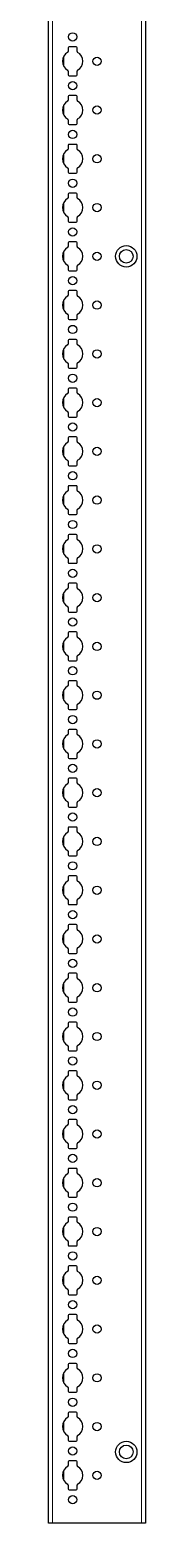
# Model space of a CAD drawing. Header units: millimetres. Extents: x -199 to 3603, y -1547 to 1507.
# Drawn here: x 3554 to 3603, y -852 to -86 of the extents above; entities that cross this region are included whole.
import ezdxf

# ---------------------------------------------------------------- set-up
doc = ezdxf.new("R2010")
doc.units = ezdxf.units.MM

msp = doc.modelspace()

# ---------------------------------------------------------------- linework, layer by layer
at = {"color": 7, "linetype": 'Continuous', "lineweight": 25}
for p, q in [((3553.65, -851.79), (3553.65, 447.21)), ((3603.35, 447.21), (3603.35, -851.79)), ((3563.7, -95.39), (3563.7, -97.27)), ((3567.8, -94.89), (3564.2, -94.89)), ((3568.3, -97.27), (3568.3, -95.39)), ((3563.7, -107.32), (3563.7, -109.19)), ((3564.2, -109.69), (3567.8, -109.69)), ((3568.3, -109.19), (3568.3, -107.32)), ((3563.7, -120.39), (3563.7, -122.27)), ((3567.8, -119.89), (3564.2, -119.89)), ((3568.3, -122.27), (3568.3, -120.39)), ((3563.7, -132.32), (3563.7, -134.19)), ((3564.2, -134.69), (3567.8, -134.69)), ((3568.3, -134.19), (3568.3, -132.32)), ((3563.7, -145.39), (3563.7, -147.27)), ((3567.8, -144.89), (3564.2, -144.89)), ((3568.3, -147.27), (3568.3, -145.39)), ((3563.7, -157.32), (3563.7, -159.19)), ((3564.2, -159.69), (3567.8, -159.69)), ((3568.3, -159.19), (3568.3, -157.32)), ((3563.7, -170.39), (3563.7, -172.27)), ((3567.8, -169.89), (3564.2, -169.89)), ((3568.3, -172.27), (3568.3, -170.39)), ((3563.7, -182.32), (3563.7, -184.19)), ((3568.3, -184.19), (3568.3, -182.32)), ((3564.2, -184.69), (3567.8, -184.69)), ((3563.7, -195.39), (3563.7, -197.27)), ((3567.8, -194.89), (3564.2, -194.89)), ((3568.3, -197.27), (3568.3, -195.39)), ((3563.7, -207.32), (3563.7, -209.19)), ((3564.2, -209.69), (3567.8, -209.69)), ((3568.3, -209.19), (3568.3, -207.32)), ((3563.7, -220.39), (3563.7, -222.27)), ((3567.8, -219.89), (3564.2, -219.89)), ((3568.3, -222.27), (3568.3, -220.39)), ((3563.7, -232.32), (3563.7, -234.19)), ((3564.2, -234.69), (3567.8, -234.69)), ((3568.3, -234.19), (3568.3, -232.32)), ((3567.8, -244.89), (3564.2, -244.89)), ((3563.7, -245.39), (3563.7, -247.27)), ((3568.3, -247.27), (3568.3, -245.39)), ((3563.7, -257.32), (3563.7, -259.19)), ((3564.2, -259.69), (3567.8, -259.69)), ((3568.3, -259.19), (3568.3, -257.32)), ((3563.7, -270.39), (3563.7, -272.27)), ((3567.8, -269.89), (3564.2, -269.89)), ((3568.3, -272.27), (3568.3, -270.39)), ((3563.7, -282.32), (3563.7, -284.19)), ((3568.3, -284.19), (3568.3, -282.32)), ((3564.2, -284.69), (3567.8, -284.69)), ((3563.7, -295.39), (3563.7, -297.27)), ((3567.8, -294.89), (3564.2, -294.89)), ((3568.3, -297.27), (3568.3, -295.39)), ((3563.7, -307.32), (3563.7, -309.19)), ((3564.2, -309.69), (3567.8, -309.69)), ((3568.3, -309.19), (3568.3, -307.32)), ((3563.7, -320.39), (3563.7, -322.27)), ((3567.8, -319.89), (3564.2, -319.89)), ((3568.3, -322.27), (3568.3, -320.39)), ((3563.7, -332.32), (3563.7, -334.19)), ((3564.2, -334.69), (3567.8, -334.69)), ((3568.3, -334.19), (3568.3, -332.32)), ((3563.7, -345.39), (3563.7, -347.27)), ((3567.8, -344.89), (3564.2, -344.89)), ((3568.3, -347.27), (3568.3, -345.39)), ((3563.7, -357.32), (3563.7, -359.19)), ((3564.2, -359.69), (3567.8, -359.69)), ((3568.3, -359.19), (3568.3, -357.32)), ((3563.7, -370.39), (3563.7, -372.27)), ((3567.8, -369.89), (3564.2, -369.89)), ((3568.3, -372.27), (3568.3, -370.39)), ((3563.7, -382.32), (3563.7, -384.19)), ((3568.3, -384.19), (3568.3, -382.32)), ((3564.2, -384.69), (3567.8, -384.69)), ((3563.7, -395.39), (3563.7, -397.27)), ((3567.8, -394.89), (3564.2, -394.89)), ((3568.3, -397.27), (3568.3, -395.39)), ((3563.7, -407.32), (3563.7, -409.19)), ((3564.2, -409.69), (3567.8, -409.69)), ((3568.3, -409.19), (3568.3, -407.32)), ((3563.7, -420.39), (3563.7, -422.27)), ((3567.8, -419.89), (3564.2, -419.89)), ((3568.3, -422.27), (3568.3, -420.39)), ((3563.7, -432.32), (3563.7, -434.19)), ((3564.2, -434.69), (3567.8, -434.69)), ((3568.3, -434.19), (3568.3, -432.32)), ((3563.7, -445.39), (3563.7, -447.27)), ((3567.8, -444.89), (3564.2, -444.89)), ((3568.3, -447.27), (3568.3, -445.39)), ((3563.7, -457.32), (3563.7, -459.19)), ((3568.3, -459.19), (3568.3, -457.32)), ((3564.2, -459.69), (3567.8, -459.69)), ((3563.7, -470.39), (3563.7, -472.27)), ((3567.8, -469.89), (3564.2, -469.89)), ((3568.3, -472.27), (3568.3, -470.39)), ((3563.7, -482.32), (3563.7, -484.19)), ((3568.3, -484.19), (3568.3, -482.32)), ((3564.2, -484.69), (3567.8, -484.69)), ((3563.7, -495.39), (3563.7, -497.27)), ((3567.8, -494.89), (3564.2, -494.89)), ((3568.3, -497.27), (3568.3, -495.39)), ((3563.7, -507.32), (3563.7, -509.19)), ((3564.2, -509.69), (3567.8, -509.69)), ((3568.3, -509.19), (3568.3, -507.32)), ((3563.7, -520.39), (3563.7, -522.27)), ((3567.8, -519.89), (3564.2, -519.89)), ((3568.3, -522.27), (3568.3, -520.39)), ((3563.7, -532.32), (3563.7, -534.19)), ((3564.2, -534.69), (3567.8, -534.69)), ((3568.3, -534.19), (3568.3, -532.32)), ((3563.7, -545.39), (3563.7, -547.27)), ((3567.8, -544.89), (3564.2, -544.89)), ((3568.3, -547.27), (3568.3, -545.39)), ((3563.7, -557.32), (3563.7, -559.19)), ((3568.3, -559.19), (3568.3, -557.32)), ((3564.2, -559.69), (3567.8, -559.69)), ((3563.7, -570.39), (3563.7, -572.27)), ((3567.8, -569.89), (3564.2, -569.89)), ((3568.3, -572.27), (3568.3, -570.39)), ((3563.7, -582.32), (3563.7, -584.19)), ((3564.2, -584.69), (3567.8, -584.69)), ((3568.3, -584.19), (3568.3, -582.32)), ((3563.7, -595.39), (3563.7, -597.27)), ((3567.8, -594.89), (3564.2, -594.89)), ((3568.3, -597.27), (3568.3, -595.39)), ((3563.7, -607.32), (3563.7, -609.19)), ((3564.2, -609.69), (3567.8, -609.69)), ((3568.3, -609.19), (3568.3, -607.32)), ((3567.8, -619.89), (3564.2, -619.89)), ((3563.7, -620.39), (3563.7, -622.27)), ((3568.3, -622.27), (3568.3, -620.39)), ((3563.7, -632.32), (3563.7, -634.19)), ((3564.2, -634.69), (3567.8, -634.69)), ((3568.3, -634.19), (3568.3, -632.32)), ((3563.7, -645.39), (3563.7, -647.27)), ((3567.8, -644.89), (3564.2, -644.89)), ((3568.3, -647.27), (3568.3, -645.39)), ((3563.7, -657.32), (3563.7, -659.19)), ((3568.3, -659.19), (3568.3, -657.32)), ((3564.2, -659.69), (3567.8, -659.69)), ((3563.7, -670.39), (3563.7, -672.27)), ((3567.8, -669.89), (3564.2, -669.89)), ((3568.3, -672.27), (3568.3, -670.39)), ((3563.7, -682.32), (3563.7, -684.19)), ((3564.2, -684.69), (3567.8, -684.69)), ((3568.3, -684.19), (3568.3, -682.32)), ((3563.7, -695.39), (3563.7, -697.27)), ((3567.8, -694.89), (3564.2, -694.89)), ((3568.3, -697.27), (3568.3, -695.39)), ((3563.7, -707.32), (3563.7, -709.19)), ((3564.2, -709.69), (3567.8, -709.69)), ((3568.3, -709.19), (3568.3, -707.32)), ((3563.7, -720.39), (3563.7, -722.27)), ((3567.8, -719.89), (3564.2, -719.89)), ((3568.3, -722.27), (3568.3, -720.39)), ((3563.7, -732.32), (3563.7, -734.19)), ((3564.2, -734.69), (3567.8, -734.69)), ((3568.3, -734.19), (3568.3, -732.32)), ((3563.7, -745.39), (3563.7, -747.27)), ((3567.8, -744.89), (3564.2, -744.89)), ((3568.3, -747.27), (3568.3, -745.39)), ((3563.7, -757.32), (3563.7, -759.19)), ((3568.3, -759.19), (3568.3, -757.32)), ((3564.2, -759.69), (3567.8, -759.69)), ((3563.7, -770.39), (3563.7, -772.27)), ((3567.8, -769.89), (3564.2, -769.89)), ((3568.3, -772.27), (3568.3, -770.39)), ((3563.7, -782.32), (3563.7, -784.19)), ((3564.2, -784.69), (3567.8, -784.69)), ((3568.3, -784.19), (3568.3, -782.32)), ((3563.7, -795.39), (3563.7, -797.27)), ((3567.8, -794.89), (3564.2, -794.89)), ((3568.3, -797.27), (3568.3, -795.39)), ((3563.7, -807.32), (3563.7, -809.19)), ((3564.2, -809.69), (3567.8, -809.69)), ((3568.3, -809.19), (3568.3, -807.32)), ((3563.7, -820.39), (3563.7, -822.27)), ((3567.8, -819.89), (3564.2, -819.89)), ((3568.3, -822.27), (3568.3, -820.39)), ((3563.7, -832.32), (3563.7, -834.19)), ((3568.3, -834.19), (3568.3, -832.32)), ((3564.2, -834.69), (3567.8, -834.69)), ((3555.65, -851.79), (3553.65, -851.79)), ((3601.35, -851.79), (3555.65, -851.79)), ((3603.35, -851.79), (3601.35, -851.79))]:
    msp.add_line(p, q, dxfattribs=at)
at = {"color": 8, "linetype": 'Continuous', "lineweight": 18}
for p, q in [((3555.65, 447.21), (3555.65, -851.79)), ((3601.35, -851.79), (3601.35, 447.21)), ((3561.5, -99.59), (3561.5, -105)), ((3561.5, -124.59), (3561.5, -130)), ((3561.5, -149.59), (3561.5, -155)), ((3561.5, -174.59), (3561.5, -180)), ((3561.5, -199.59), (3561.5, -205)), ((3561.5, -224.59), (3561.5, -230)), ((3561.5, -249.59), (3561.5, -255)), ((3561.5, -274.59), (3561.5, -280)), ((3561.5, -299.59), (3561.5, -305)), ((3561.5, -324.59), (3561.5, -330)), ((3561.5, -349.59), (3561.5, -355)), ((3561.5, -374.59), (3561.5, -380)), ((3561.5, -399.59), (3561.5, -405)), ((3561.5, -424.59), (3561.5, -430)), ((3561.5, -449.59), (3561.5, -455)), ((3561.5, -474.59), (3561.5, -480)), ((3561.5, -499.59), (3561.5, -505)), ((3561.5, -524.59), (3561.5, -530)), ((3561.5, -549.59), (3561.5, -555)), ((3561.5, -574.59), (3561.5, -580)), ((3561.5, -599.59), (3561.5, -605)), ((3561.5, -624.59), (3561.5, -630)), ((3561.5, -649.59), (3561.5, -655)), ((3561.5, -674.59), (3561.5, -680)), ((3561.5, -699.59), (3561.5, -705)), ((3561.5, -724.59), (3561.5, -730)), ((3561.5, -749.59), (3561.5, -755)), ((3561.5, -774.59), (3561.5, -780)), ((3561.5, -799.59), (3561.5, -805)), ((3561.5, -824.59), (3561.5, -830))]:
    msp.add_line(p, q, dxfattribs=at)
at = {"color": 7, "linetype": 'Continuous', "lineweight": 25}
for centre, radius in [((3566, -89.79), 2.13), ((3578.5, -102.29), 2.13), ((3566, -114.79), 2.13), ((3578.5, -127.29), 2.13), ((3566, -139.79), 2.13), ((3578.5, -152.29), 2.13), ((3566, -164.79), 2.13), ((3578.5, -177.29), 2.13), ((3566, -189.79), 2.13), ((3593.5, -202.29), 5.5), ((3593.5, -202.29), 3.5), ((3578.5, -202.29), 2.13), ((3566, -214.79), 2.12), ((3578.5, -227.29), 2.13), ((3566, -239.79), 2.12), ((3578.5, -252.29), 2.13), ((3566, -264.79), 2.12), ((3578.5, -277.29), 2.13), ((3566, -289.79), 2.12), ((3578.5, -302.29), 2.13), ((3566, -314.79), 2.12), ((3578.5, -327.29), 2.13), ((3566, -339.79), 2.12), ((3578.5, -352.29), 2.13), ((3566, -364.79), 2.12), ((3578.5, -377.29), 2.13), ((3566, -389.79), 2.12), ((3578.5, -402.29), 2.13), ((3566, -414.79), 2.12), ((3578.5, -427.29), 2.13), ((3566, -439.79), 2.12), ((3578.5, -452.29), 2.13), ((3566, -464.79), 2.12), ((3578.5, -477.29), 2.13), ((3566, -489.79), 2.12), ((3578.5, -502.29), 2.13), ((3566, -514.79), 2.12), ((3578.5, -527.29), 2.13), ((3566, -539.79), 2.12), ((3578.5, -552.29), 2.13), ((3566, -564.79), 2.12), ((3578.5, -577.29), 2.13), ((3566, -589.79), 2.12), ((3578.5, -602.29), 2.13), ((3566, -614.79), 2.12), ((3578.5, -627.29), 2.13), ((3566, -639.79), 2.12), ((3578.5, -652.29), 2.13), ((3566, -664.79), 2.12), ((3578.5, -677.29), 2.13), ((3566, -689.79), 2.12), ((3578.5, -702.29), 2.13), ((3566, -714.79), 2.12), ((3578.5, -727.29), 2.12), ((3566, -739.79), 2.12), ((3578.5, -752.29), 2.12), ((3566, -764.79), 2.12), ((3578.5, -777.29), 2.12), ((3566, -789.79), 2.12), ((3578.5, -802.29), 2.12), ((3593.5, -815.29), 5.5), ((3566, -814.79), 2.12), ((3593.5, -815.29), 3.5), ((3578.5, -827.29), 2.12), ((3566, -839.79), 2.12)]:
    msp.add_circle(centre, radius, dxfattribs=at)
for centre, radius, start, end in [((3566, -102.29), 5.25, 119.14074, 240.85926), ((3563.2, -97.27), 0.5, 299.14074, 0), ((3564.2, -95.39), 0.5, 90, 180), ((3567.8, -95.39), 0.5, 0, 90), ((3568.8, -97.27), 0.5, 180, 240.85926), ((3566, -102.29), 5.25, 299.14074, 60.85926), ((3563.2, -107.32), 0.5, 0, 60.85926), ((3568.8, -107.32), 0.5, 119.14074, 180), ((3564.2, -109.19), 0.5, 180, 270), ((3567.8, -109.19), 0.5, 270, 0), ((3563.2, -122.27), 0.5, 299.14074, 0), ((3564.2, -120.39), 0.5, 90, 180), ((3567.8, -120.39), 0.5, 0, 90), ((3568.8, -122.27), 0.5, 180, 240.85926), ((3566, -127.29), 5.25, 119.14074, 240.85926), ((3566, -127.29), 5.25, 299.14074, 60.85926), ((3563.2, -132.32), 0.5, 0, 60.85926), ((3564.2, -134.19), 0.5, 180, 270), ((3567.8, -134.19), 0.5, 270, 0), ((3568.8, -132.32), 0.5, 119.14074, 180), ((3564.2, -145.39), 0.5, 90, 180), ((3567.8, -145.39), 0.5, 0, 90), ((3566, -152.29), 5.25, 119.14074, 240.85926), ((3563.2, -147.27), 0.5, 299.14074, 0), ((3568.8, -147.27), 0.5, 180, 240.85926), ((3566, -152.29), 5.25, 299.14074, 60.85926), ((3563.2, -157.32), 0.5, 0, 60.85926), ((3564.2, -159.19), 0.5, 180, 270), ((3567.8, -159.19), 0.5, 270, 0), ((3568.8, -157.32), 0.5, 119.14074, 180), ((3566, -177.29), 5.25, 119.14074, 240.85926), ((3563.2, -172.27), 0.5, 299.14074, 0), ((3564.2, -170.39), 0.5, 90, 180), ((3567.8, -170.39), 0.5, 0, 90), ((3568.8, -172.27), 0.5, 180, 240.85926), ((3566, -177.29), 5.25, 299.14074, 60.85926), ((3563.2, -182.32), 0.5, 0, 60.85926), ((3568.8, -182.32), 0.5, 119.14074, 180), ((3564.2, -184.19), 0.5, 180, 270), ((3567.8, -184.19), 0.5, 270, 0), ((3566, -202.29), 5.25, 119.14074, 240.85926), ((3563.2, -197.27), 0.5, 299.14074, 0), ((3564.2, -195.39), 0.5, 90, 180), ((3567.8, -195.39), 0.5, 0, 90), ((3568.8, -197.27), 0.5, 180, 240.85926), ((3566, -202.29), 5.25, 299.14074, 60.85926), ((3563.2, -207.32), 0.5, 0, 60.85926), ((3564.2, -209.19), 0.5, 180, 270), ((3567.8, -209.19), 0.5, 270, 0), ((3568.8, -207.32), 0.5, 119.14074, 180), ((3564.2, -220.39), 0.5, 90, 180), ((3567.8, -220.39), 0.5, 0, 90), ((3566, -227.29), 5.25, 119.14074, 240.85926), ((3563.2, -222.27), 0.5, 299.14074, 0), ((3568.8, -222.27), 0.5, 180, 240.85926), ((3566, -227.29), 5.25, 299.14074, 60.85926), ((3563.2, -232.32), 0.5, 0, 60.85926), ((3564.2, -234.19), 0.5, 180, 270), ((3567.8, -234.19), 0.5, 270, 0), ((3568.8, -232.32), 0.5, 119.14074, 180), ((3564.2, -245.39), 0.5, 90, 180), ((3567.8, -245.39), 0.5, 0, 90), ((3566, -252.29), 5.25, 119.14074, 240.85926), ((3563.2, -247.27), 0.5, 299.14074, 0), ((3568.8, -247.27), 0.5, 180, 240.85926), ((3566, -252.29), 5.25, 299.14074, 60.85926), ((3563.2, -257.32), 0.5, 0, 60.85926), ((3564.2, -259.19), 0.5, 180, 270), ((3567.8, -259.19), 0.5, 270, 0), ((3568.8, -257.32), 0.5, 119.14074, 180), ((3566, -277.29), 5.25, 119.14074, 240.85926), ((3563.2, -272.27), 0.5, 299.14074, 0), ((3564.2, -270.39), 0.5, 90, 180), ((3567.8, -270.39), 0.5, 0, 90), ((3568.8, -272.27), 0.5, 180, 240.85926), ((3566, -277.29), 5.25, 299.14074, 60.85926), ((3563.2, -282.32), 0.5, 0, 60.85926), ((3568.8, -282.32), 0.5, 119.14074, 180), ((3564.2, -284.19), 0.5, 180, 270), ((3567.8, -284.19), 0.5, 270, 0), ((3566, -302.29), 5.25, 119.14074, 240.85926), ((3563.2, -297.27), 0.5, 299.14074, 0), ((3564.2, -295.39), 0.5, 90, 180), ((3567.8, -295.39), 0.5, 0, 90), ((3568.8, -297.27), 0.5, 180, 240.85926), ((3566, -302.29), 5.25, 299.14074, 60.85926), ((3563.2, -307.32), 0.5, 0, 60.85926), ((3564.2, -309.19), 0.5, 180, 270), ((3567.8, -309.19), 0.5, 270, 0), ((3568.8, -307.32), 0.5, 119.14074, 180), ((3564.2, -320.39), 0.5, 90, 180), ((3567.8, -320.39), 0.5, 0, 90), ((3566, -327.29), 5.25, 119.14074, 240.85926), ((3563.2, -322.27), 0.5, 299.14074, 0), ((3568.8, -322.27), 0.5, 180, 240.85926), ((3566, -327.29), 5.25, 299.14074, 60.85926), ((3563.2, -332.32), 0.5, 0, 60.85926), ((3564.2, -334.19), 0.5, 180, 270), ((3567.8, -334.19), 0.5, 270, 0), ((3568.8, -332.32), 0.5, 119.14074, 180), ((3566, -352.29), 5.25, 119.14074, 240.85926), ((3563.2, -347.27), 0.5, 299.14074, 0), ((3564.2, -345.39), 0.5, 90, 180), ((3567.8, -345.39), 0.5, 0, 90), ((3568.8, -347.27), 0.5, 180, 240.85926), ((3566, -352.29), 5.25, 299.14074, 60.85926), ((3563.2, -357.32), 0.5, 0, 60.85926), ((3564.2, -359.19), 0.5, 180, 270), ((3567.8, -359.19), 0.5, 270, 0), ((3568.8, -357.32), 0.5, 119.14074, 180), ((3566, -377.29), 5.25, 119.14074, 240.85926), ((3563.2, -372.27), 0.5, 299.14074, 0), ((3564.2, -370.39), 0.5, 90, 180), ((3567.8, -370.39), 0.5, 0, 90), ((3568.8, -372.27), 0.5, 180, 240.85926), ((3566, -377.29), 5.25, 299.14074, 60.85926), ((3563.2, -382.32), 0.5, 0, 60.85926), ((3568.8, -382.32), 0.5, 119.14074, 180), ((3564.2, -384.19), 0.5, 180, 270), ((3567.8, -384.19), 0.5, 270, 0), ((3566, -402.29), 5.25, 119.14074, 240.85926), ((3563.2, -397.27), 0.5, 299.14074, 0), ((3564.2, -395.39), 0.5, 90, 180), ((3567.8, -395.39), 0.5, 0, 90), ((3568.8, -397.27), 0.5, 180, 240.85926), ((3566, -402.29), 5.25, 299.14074, 60.85926), ((3563.2, -407.32), 0.5, 0, 60.85926), ((3564.2, -409.19), 0.5, 180, 270), ((3567.8, -409.19), 0.5, 270, 0), ((3568.8, -407.32), 0.5, 119.14074, 180), ((3564.2, -420.39), 0.5, 90, 180), ((3567.8, -420.39), 0.5, 0, 90), ((3566, -427.29), 5.25, 119.14074, 240.85926), ((3563.2, -422.27), 0.5, 299.14074, 0), ((3568.8, -422.27), 0.5, 180, 240.85926), ((3566, -427.29), 5.25, 299.14074, 60.85926), ((3563.2, -432.32), 0.5, 0, 60.85926), ((3564.2, -434.19), 0.5, 180, 270), ((3567.8, -434.19), 0.5, 270, 0), ((3568.8, -432.32), 0.5, 119.14074, 180), ((3566, -452.29), 5.25, 119.14074, 240.85926), ((3563.2, -447.27), 0.5, 299.14074, 0), ((3564.2, -445.39), 0.5, 90, 180), ((3567.8, -445.39), 0.5, 0, 90), ((3568.8, -447.27), 0.5, 180, 240.85926), ((3566, -452.29), 5.25, 299.14074, 60.85926), ((3563.2, -457.32), 0.5, 0, 60.85926), ((3564.2, -459.19), 0.5, 180, 270), ((3567.8, -459.19), 0.5, 270, 0), ((3568.8, -457.32), 0.5, 119.14074, 180), ((3566, -477.29), 5.25, 119.14074, 240.85926), ((3563.2, -472.27), 0.5, 299.14074, 0), ((3564.2, -470.39), 0.5, 90, 180), ((3567.8, -470.39), 0.5, 0, 90), ((3568.8, -472.27), 0.5, 180, 240.85926), ((3566, -477.29), 5.25, 299.14074, 60.85926), ((3563.2, -482.32), 0.5, 0, 60.85926), ((3568.8, -482.32), 0.5, 119.14074, 180), ((3564.2, -484.19), 0.5, 180, 270), ((3567.8, -484.19), 0.5, 270, 0), ((3563.2, -497.27), 0.5, 299.14074, 0), ((3564.2, -495.39), 0.5, 90, 180), ((3567.8, -495.39), 0.5, 0, 90), ((3568.8, -497.27), 0.5, 180, 240.85926), ((3566, -502.29), 5.25, 119.14074, 240.85926), ((3566, -502.29), 5.25, 299.14074, 60.85926), ((3563.2, -507.32), 0.5, 0, 60.85926), ((3564.2, -509.19), 0.5, 180, 270), ((3567.8, -509.19), 0.5, 270, 0), ((3568.8, -507.32), 0.5, 119.14074, 180), ((3564.2, -520.39), 0.5, 90, 180), ((3567.8, -520.39), 0.5, 0, 90), ((3566, -527.29), 5.25, 119.14074, 240.85926), ((3563.2, -522.27), 0.5, 299.14074, 0), ((3568.8, -522.27), 0.5, 180, 240.85926), ((3566, -527.29), 5.25, 299.14074, 60.85926), ((3563.2, -532.32), 0.5, 0, 60.85926), ((3564.2, -534.19), 0.5, 180, 270), ((3567.8, -534.19), 0.5, 270, 0), ((3568.8, -532.32), 0.5, 119.14074, 180), ((3566, -552.29), 5.25, 119.14074, 240.85926), ((3563.2, -547.27), 0.5, 299.14074, 0), ((3564.2, -545.39), 0.5, 90, 180), ((3567.8, -545.39), 0.5, 0, 90), ((3568.8, -547.27), 0.5, 180, 240.85926), ((3566, -552.29), 5.25, 299.14074, 60.85926), ((3563.2, -557.32), 0.5, 0, 60.85926), ((3568.8, -557.32), 0.5, 119.14074, 180), ((3564.2, -559.19), 0.5, 180, 270), ((3567.8, -559.19), 0.5, 270, 0), ((3566, -577.29), 5.25, 119.14074, 240.85926), ((3563.2, -572.27), 0.5, 299.14074, 0), ((3564.2, -570.39), 0.5, 90, 180), ((3567.8, -570.39), 0.5, 0, 90), ((3568.8, -572.27), 0.5, 180, 240.85926), ((3566, -577.29), 5.25, 299.14074, 60.85926), ((3563.2, -582.32), 0.5, 0, 60.85926), ((3564.2, -584.19), 0.5, 180, 270), ((3567.8, -584.19), 0.5, 270, 0), ((3568.8, -582.32), 0.5, 119.14074, 180), ((3564.2, -595.39), 0.5, 90, 180), ((3567.8, -595.39), 0.5, 0, 90), ((3566, -602.29), 5.25, 119.14074, 240.85926), ((3563.2, -597.27), 0.5, 299.14074, 0), ((3568.8, -597.27), 0.5, 180, 240.85926), ((3566, -602.29), 5.25, 299.14074, 60.85926), ((3563.2, -607.32), 0.5, 0, 60.85926), ((3564.2, -609.19), 0.5, 180, 270), ((3567.8, -609.19), 0.5, 270, 0), ((3568.8, -607.32), 0.5, 119.14074, 180), ((3564.2, -620.39), 0.5, 90, 180), ((3567.8, -620.39), 0.5, 0, 90), ((3566, -627.29), 5.25, 119.14074, 240.85926), ((3563.2, -622.27), 0.5, 299.14074, 0), ((3568.8, -622.27), 0.5, 180, 240.85926), ((3566, -627.29), 5.25, 299.14074, 60.85926), ((3563.2, -632.32), 0.5, 0, 60.85926), ((3564.2, -634.19), 0.5, 180, 270), ((3567.8, -634.19), 0.5, 270, 0), ((3568.8, -632.32), 0.5, 119.14074, 180), ((3566, -652.29), 5.25, 119.14074, 240.85926), ((3563.2, -647.27), 0.5, 299.14074, 0), ((3564.2, -645.39), 0.5, 90, 180), ((3567.8, -645.39), 0.5, 0, 90), ((3568.8, -647.27), 0.5, 180, 240.85926), ((3566, -652.29), 5.25, 299.14074, 60.85926), ((3563.2, -657.32), 0.5, 0, 60.85926), ((3568.8, -657.32), 0.5, 119.14074, 180), ((3564.2, -659.19), 0.5, 180, 270), ((3567.8, -659.19), 0.5, 270, 0), ((3566, -677.29), 5.25, 119.14074, 240.85926), ((3563.2, -672.27), 0.5, 299.14074, 0), ((3564.2, -670.39), 0.5, 90, 180), ((3567.8, -670.39), 0.5, 0, 90), ((3568.8, -672.27), 0.5, 180, 240.85926), ((3566, -677.29), 5.25, 299.14074, 60.85926), ((3563.2, -682.32), 0.5, 0, 60.85926), ((3564.2, -684.19), 0.5, 180, 270), ((3567.8, -684.19), 0.5, 270, 0), ((3568.8, -682.32), 0.5, 119.14074, 180), ((3564.2, -695.39), 0.5, 90, 180), ((3567.8, -695.39), 0.5, 0, 90), ((3566, -702.29), 5.25, 119.14074, 240.85926), ((3563.2, -697.27), 0.5, 299.14074, 0), ((3568.8, -697.27), 0.5, 180, 240.85926), ((3566, -702.29), 5.25, 299.14074, 60.85926), ((3563.2, -707.32), 0.5, 0, 60.85926), ((3564.2, -709.19), 0.5, 180, 270), ((3567.8, -709.19), 0.5, 270, 0), ((3568.8, -707.32), 0.5, 119.14074, 180), ((3566, -727.29), 5.25, 119.14074, 240.85926), ((3563.2, -722.27), 0.5, 299.14074, 0), ((3564.2, -720.39), 0.5, 90, 180), ((3567.8, -720.39), 0.5, 0, 90), ((3568.8, -722.27), 0.5, 180, 240.85926), ((3566, -727.29), 5.25, 299.14074, 60.85926), ((3563.2, -732.32), 0.5, 0, 60.85926), ((3564.2, -734.19), 0.5, 180, 270), ((3567.8, -734.19), 0.5, 270, 0), ((3568.8, -732.32), 0.5, 119.14074, 180), ((3566, -752.29), 5.25, 119.14074, 240.85926), ((3563.2, -747.27), 0.5, 299.14074, 0), ((3564.2, -745.39), 0.5, 90, 180), ((3567.8, -745.39), 0.5, 0, 90), ((3568.8, -747.27), 0.5, 180, 240.85926), ((3566, -752.29), 5.25, 299.14074, 60.85926), ((3563.2, -757.32), 0.5, 0, 60.85926), ((3568.8, -757.32), 0.5, 119.14074, 180), ((3564.2, -759.19), 0.5, 180, 270), ((3567.8, -759.19), 0.5, 270, 0), ((3566, -777.29), 5.25, 119.14074, 240.85926), ((3563.2, -772.27), 0.5, 299.14074, 0), ((3564.2, -770.39), 0.5, 90, 180), ((3567.8, -770.39), 0.5, 0, 90), ((3568.8, -772.27), 0.5, 180, 240.85926), ((3566, -777.29), 5.25, 299.14074, 60.85926), ((3563.2, -782.32), 0.5, 0, 60.85926), ((3564.2, -784.19), 0.5, 180, 270), ((3567.8, -784.19), 0.5, 270, 0), ((3568.8, -782.32), 0.5, 119.14074, 180), ((3564.2, -795.39), 0.5, 90, 180), ((3567.8, -795.39), 0.5, 0, 90), ((3566, -802.29), 5.25, 119.14074, 240.85926), ((3563.2, -797.27), 0.5, 299.14074, 0), ((3568.8, -797.27), 0.5, 180, 240.85926), ((3566, -802.29), 5.25, 299.14074, 60.85926), ((3563.2, -807.32), 0.5, 0, 60.85926), ((3564.2, -809.19), 0.5, 180, 270), ((3567.8, -809.19), 0.5, 270, 0), ((3568.8, -807.32), 0.5, 119.14074, 180), ((3566, -827.29), 5.25, 119.14074, 240.85926), ((3563.2, -822.27), 0.5, 299.14074, 0), ((3564.2, -820.39), 0.5, 90, 180), ((3567.8, -820.39), 0.5, 0, 90), ((3568.8, -822.27), 0.5, 180, 240.85926), ((3566, -827.29), 5.25, 299.14074, 60.85926), ((3563.2, -832.32), 0.5, 0, 60.85926), ((3564.2, -834.19), 0.5, 180, 270), ((3567.8, -834.19), 0.5, 270, 0), ((3568.8, -832.32), 0.5, 119.14074, 180)]:
    msp.add_arc(centre, radius, start, end, dxfattribs=at)

doc.saveas('drawing.dxf')
